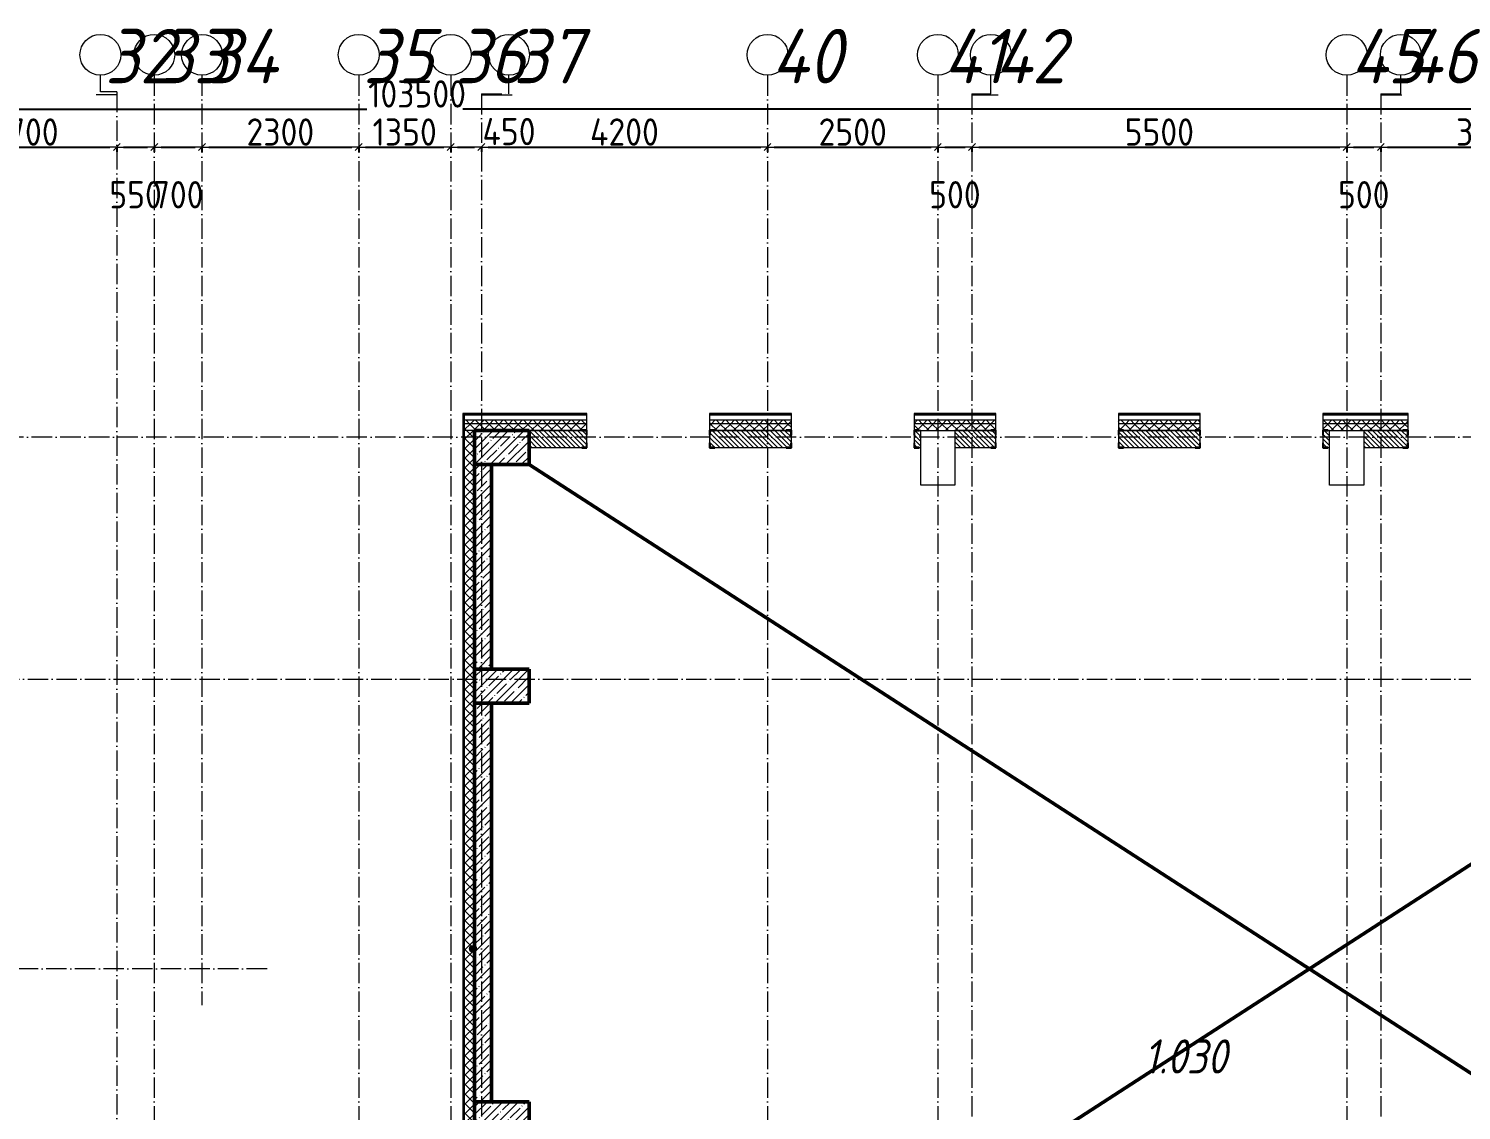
# Model space of a CAD drawing. Header units: millimetres. Extents: x -401725 to 250493, y 305116 to 802890.
# Drawn here: x 186085 to 207112, y 534722 to 550593 of the extents above; entities that cross this region are included whole.
import ezdxf

# ---------------------------------------------------------------- set-up
doc = ezdxf.new("R2010")
doc.units = ezdxf.units.MM
doc.linetypes.add('50_200_ШТРИХ_1Т_ш5_п1_п1_', pattern=[700, 500, -100, 0, -100])
for name, color, linetype, lineweight in [('A-____-____-DIMS', 7, 'Continuous', 9), ('A-DETL-____-OTLN-1', 7, 'Continuous', 50), ('A-GENM-____-MCUT', 7, 'Continuous', 25), ('A-GENM-____-OTLN-1', 7, 'Continuous', 25), ('A-WALL-____-MCUT', 7, 'Continuous', 13), ('A-WALL-____-MCUT-1', 7, 'Continuous', 9), ('A-WALL-____-MCUT-2', 7, 'Continuous', 50), ('A-WALL-____-PATT-1', 7, 'Continuous', 9), ('A-WALL-FNSH-MCUT-1', 7, 'Continuous', 9), ('G-____-____-TEXT', 7, 'Continuous', 9), ('S-COLS-____-MCUT', 7, 'Continuous', 50), ('S-COLS-____-OTLN', 7, 'Continuous', 9), ('S-GRID-____-IDEN', 7, 'Continuous', 9), ('S-GRID-____-OTLN', 7, 'Continuous', 9), ('S-GRID-____-OTLN-1', 7, '50_200_ШТРИХ_1Т_ш5_п1_п1_', 9), ('Марки помещений', 7, 'Continuous', 9)]:
    doc.layers.add(name, color=color, linetype=linetype, lineweight=lineweight)
doc.styles.add('ISOCPEUR_I_2', font='isocpeui.ttf', dxfattribs={"width": 0.85, "height": 2.3})
doc.styles.add('ISOCPEUR_I_9', font='isocpeui.ttf', dxfattribs={"width": 0.9, "height": 250})
doc.styles.add('СПДС', font='isocpeur.ttf', dxfattribs={"width": 0.9})
doc.dimstyles.new('Размера А3', dxfattribs={"dimtxt": 200, "dimasz": 100, "dimexe": 70, "dimexo": 100, "dimgap": 20, "dimtad": 1, "dimdec": 0, "dimrnd": 10, "dimzin": 0, "dimdsep": 46, "dimtxsty": 'СПДС', "dimblk": 'ARROWHEAD_6', "dimcen": 1, "dimclrd": 256, "dimclre": 256, "dimclrt": 256, "dimazin": 0, "dimtfac": 1, "dimtdec": 0, "dimtmove": 2, "dimatfit": 3, "dimfxl": 1, "dimtolj": 1, "dimtzin": 0, "dimarcsym": 0})
pattern_1 = [(135, (142429.057, 459015.94), (-35.35534, -35.35534), [])]
pattern_2 = [(45, (142429.06, 459015.94), (-70.71068, 70.71068), []), (135, (142429.06, 459015.94), (-70.71068, -70.71068), [])]
pattern_3 = [(45, (142429.06, 459015.94), (-114.04925, 114.04925), []), (45, (142543.1, 459015.94), (-114.04925, 114.04925), [201.612, -40.322, 3.353, -36.97])]
pattern_4 = [(45, (142429.06, 459015.94), (-85.53659, 85.53659), []), (45, (142486.08, 459015.94), (-85.53659, 85.53659), [])]

# ---------------------------------------------------------------- blocks, each defined once
blk = doc.blocks.new('BSC_Колонна _Прямоугольная - 500х800-V12-АР1_План отверстий 3 этажа в осях 1-64_Ю-ЯЯ')
at = {"layer": 'S-COLS-____-OTLN'}
h = blk.add_hatch(dxfattribs=at)
h.set_pattern_fill('FP_18', color=256, style=0, pattern_type=2)
h.set_pattern_definition([(315, (-85431.04, 50600), (114.04925, 114.04925), []), (315, (-85431.04, 50485.95), (114.04925, 114.04925), [201.613, -40.323, 3.353, -36.97])])
h.paths.add_polyline_path([(-250, 400), (-250, -400), (250, -400), (250, 400)], flags=0)
at = {"layer": 'S-COLS-____-MCUT'}
for p, q in [((250, 400), (-250, 400)), ((-250, 400), (-250, -400)), ((250, -400), (250, 400)), ((-250, -400), (250, -400))]:
    blk.add_line(p, q, dxfattribs=at)
blk = doc.blocks.new('BSC_Колонна _Прямоугольная - 500х800-V75-АР1_План отверстий 3 этажа в осях 1-64_Ю-ЯЯ')
at = {"layer": 'S-COLS-____-OTLN'}
h = blk.add_hatch(dxfattribs=at)
h.set_pattern_fill('FP_84', color=256, style=0, pattern_type=2)
h.set_pattern_definition([(315, (-81931.04, 50600), (114.04925, 114.04925), []), (315, (-81931.04, 50485.95), (114.04925, 114.04925), [201.613, -40.323, 3.353, -36.97])])
h.paths.add_polyline_path([(-250, -400), (250, -400), (250, 400), (-250, 400)], flags=0)
at = {"layer": 'S-COLS-____-MCUT'}
for p, q in [((250, 400), (-250, 400)), ((-250, 400), (-250, -400)), ((250, -400), (250, 400)), ((-250, -400), (250, -400))]:
    blk.add_line(p, q, dxfattribs=at)
blk = doc.blocks.new('BSC_Колонна _Прямоугольная - 500х800-V76-АР1_План отверстий 3 этажа в осях 1-64_Ю-ЯЯ')
at = {"layer": 'S-COLS-____-OTLN'}
h = blk.add_hatch(dxfattribs=at)
h.set_pattern_fill('FP_85', color=256, style=0, pattern_type=2)
h.set_pattern_definition([(315, (-75581.04, 50600), (114.04925, 114.04925), []), (315, (-75581.04, 50485.95), (114.04925, 114.04925), [201.613, -40.323, 3.353, -36.97])])
h.paths.add_polyline_path([(-250, -400), (250, -400), (250, 400), (-250, 400)], flags=0)
at = {"layer": 'S-COLS-____-MCUT'}
for p, q in [((250, 400), (-250, 400)), ((-250, 400), (-250, -400)), ((250, -400), (250, 400)), ((-250, -400), (250, -400))]:
    blk.add_line(p, q, dxfattribs=at)
blk = doc.blocks.new('BSC_Колонна _Прямоугольная - 500х800-25984400-АР1_План отверстий 3 этажа в осях 1-64_Ю-ЯЯ')
at = {"layer": 'S-COLS-____-OTLN'}
for p, q in [((-250, 400), (250, 400)), ((-250, -150), (-250, 400)), ((250, 400), (250, -150))]:
    blk.add_line(p, q, dxfattribs=at)
blk = doc.blocks.new('Фахверк_СКБ_Уголок - 250_2160-27509414-АР1_План отверстий 3 этажа в осях 1-64_Ю-ЯЯ')
at = {"layer": 'A-GENM-____-MCUT'}
for p, q in [((200, 181), (125, 181)), ((125, 181), (125, 106)), ((125, 106), (131, 106)), ((131, 106), (131, 175)), ((131, 175), (200, 175)), ((200, 175), (200, 181)), ((131, -6), (125, -6)), ((125, -6), (125, -81)), ((125, -81), (200, -81)), ((131, -75), (131, -6)), ((200, -75), (131, -75)), ((200, -81), (200, -75))]:
    blk.add_line(p, q, dxfattribs=at)
blk = doc.blocks.new('Фахверк_СКБ_Уголок - 250_2160_1-27509452-АР1_План отверстий 3 этажа в осях 1-64_Ю-ЯЯ')
at = {"layer": 'A-GENM-____-MCUT'}
for p, q in [((200, 181), (125, 181)), ((125, 181), (125, 106)), ((125, 106), (131, 106)), ((131, 106), (131, 175)), ((131, 175), (200, 175)), ((200, 175), (200, 181)), ((131, -6), (125, -6)), ((125, -6), (125, -81)), ((125, -81), (200, -81)), ((131, -75), (131, -6)), ((200, -75), (131, -75)), ((200, -81), (200, -75))]:
    blk.add_line(p, q, dxfattribs=at)
blk = doc.blocks.new('Ось сетки - Круг_Ø6_00__ISO-2_5_0_9K_-25732049-АР1_План отверстий 3 этажа в осях 1-64_Ю-ЯЯ')
at = {"layer": 'S-GRID-____-IDEN'}
blk.add_circle((0, 0), 3, dxfattribs=at)
blk = doc.blocks.new('ARROWHEAD_6')
at = {"color": 0, "linetype": 'Continuous'}
for p, q in [((0, 0), (-1, 0)), ((-0.5, -0.5), (0.5, 0.5))]:
    blk.add_line(p, q, dxfattribs=at)
blk = doc.blocks.new('*D2627')
at = {"layer": 'A-____-____-DIMS', "lineweight": -2, "transparency": 16777216}
for p, q in [((184679, 548862), (184679, 548786)), ((184779, 548856), (187279, 548856)), ((187379, 548862), (187379, 548786))]:
    blk.add_line(p, q, dxfattribs=at)
at = {"layer": 'Defpoints', "color": 0, "transparency": 16777216}
for p in [(184679, 548962), (187379, 548962), (187379, 548856)]:
    blk.add_point(p, dxfattribs=at)
at = {"layer": 'A-____-____-DIMS', "lineweight": -2, "transparency": 16777216, "xscale": 100, "yscale": 100, "zscale": 100, "rotation": 180}
blk.add_blockref('ARROWHEAD_6', (184679, 548856), dxfattribs=at)
at = {"layer": 'A-____-____-DIMS', "lineweight": -2, "transparency": 16777216, "xscale": 100, "yscale": 100, "zscale": 100}
blk.add_blockref('ARROWHEAD_6', (187379, 548856), dxfattribs=at)
at = {"layer": 'A-____-____-DIMS', "transparency": 16777216, "insert": (186029, 549076), "char_height": 400, "attachment_point": 5, "style": 'СПДС'}
blk.add_mtext('\\A1;2700', dxfattribs=at)
blk = doc.blocks.new('*D2628')
at = {"layer": 'A-____-____-DIMS', "lineweight": -2, "transparency": 16777216}
for p, q in [((187379, 548862), (187379, 548786)), ((187479, 548856), (187829, 548856)), ((187929, 548862), (187929, 548786))]:
    blk.add_line(p, q, dxfattribs=at)
at = {"layer": 'Defpoints', "color": 0, "transparency": 16777216}
for p in [(187379, 548962), (187929, 548962), (187929, 548856)]:
    blk.add_point(p, dxfattribs=at)
at = {"layer": 'A-____-____-DIMS', "lineweight": -2, "transparency": 16777216, "xscale": 100, "yscale": 100, "zscale": 100, "rotation": 180}
blk.add_blockref('ARROWHEAD_6', (187379, 548856), dxfattribs=at)
at = {"layer": 'A-____-____-DIMS', "lineweight": -2, "transparency": 16777216, "xscale": 100, "yscale": 100, "zscale": 100}
blk.add_blockref('ARROWHEAD_6', (187929, 548856), dxfattribs=at)
at = {"layer": 'A-____-____-DIMS', "transparency": 16777216, "insert": (187654, 548156), "char_height": 400, "attachment_point": 5, "style": 'СПДС'}
blk.add_mtext('\\A1;550', dxfattribs=at)
blk = doc.blocks.new('*D2629')
at = {"layer": 'A-____-____-DIMS', "lineweight": -2, "transparency": 16777216}
for p, q in [((187929, 548862), (187929, 548786)), ((188029, 548856), (188529, 548856)), ((188629, 548862), (188629, 548786))]:
    blk.add_line(p, q, dxfattribs=at)
at = {"layer": 'Defpoints', "color": 0, "transparency": 16777216}
for p in [(187929, 548962), (188629, 548962), (188629, 548856)]:
    blk.add_point(p, dxfattribs=at)
at = {"layer": 'A-____-____-DIMS', "lineweight": -2, "transparency": 16777216, "xscale": 100, "yscale": 100, "zscale": 100, "rotation": 180}
blk.add_blockref('ARROWHEAD_6', (187929, 548856), dxfattribs=at)
at = {"layer": 'A-____-____-DIMS', "lineweight": -2, "transparency": 16777216, "xscale": 100, "yscale": 100, "zscale": 100}
blk.add_blockref('ARROWHEAD_6', (188629, 548856), dxfattribs=at)
at = {"layer": 'A-____-____-DIMS', "transparency": 16777216, "insert": (188279, 548156), "char_height": 400, "attachment_point": 5, "style": 'СПДС'}
blk.add_mtext('\\A1;700', dxfattribs=at)
blk = doc.blocks.new('*D2630')
at = {"layer": 'A-____-____-DIMS', "lineweight": -2, "transparency": 16777216}
for p, q in [((188629, 548862), (188629, 548786)), ((188729, 548856), (190829, 548856)), ((190929, 548862), (190929, 548786))]:
    blk.add_line(p, q, dxfattribs=at)
at = {"layer": 'Defpoints', "color": 0, "transparency": 16777216}
for p in [(188629, 548962), (190929, 548962), (190929, 548856)]:
    blk.add_point(p, dxfattribs=at)
at = {"layer": 'A-____-____-DIMS', "lineweight": -2, "transparency": 16777216, "xscale": 100, "yscale": 100, "zscale": 100, "rotation": 180}
blk.add_blockref('ARROWHEAD_6', (188629, 548856), dxfattribs=at)
at = {"layer": 'A-____-____-DIMS', "lineweight": -2, "transparency": 16777216, "xscale": 100, "yscale": 100, "zscale": 100}
blk.add_blockref('ARROWHEAD_6', (190929, 548856), dxfattribs=at)
at = {"layer": 'A-____-____-DIMS', "transparency": 16777216, "insert": (189779, 549076), "char_height": 400, "attachment_point": 5, "style": 'СПДС'}
blk.add_mtext('\\A1;2300', dxfattribs=at)
blk = doc.blocks.new('*D2631')
at = {"layer": 'A-____-____-DIMS', "lineweight": -2, "transparency": 16777216}
for p, q in [((190929, 548862), (190929, 548786)), ((191029, 548856), (192179, 548856)), ((192279, 548862), (192279, 548786))]:
    blk.add_line(p, q, dxfattribs=at)
at = {"layer": 'Defpoints', "color": 0, "transparency": 16777216}
for p in [(190929, 548962), (192279, 548962), (192279, 548856)]:
    blk.add_point(p, dxfattribs=at)
at = {"layer": 'A-____-____-DIMS', "lineweight": -2, "transparency": 16777216, "xscale": 100, "yscale": 100, "zscale": 100, "rotation": 180}
blk.add_blockref('ARROWHEAD_6', (190929, 548856), dxfattribs=at)
at = {"layer": 'A-____-____-DIMS', "lineweight": -2, "transparency": 16777216, "xscale": 100, "yscale": 100, "zscale": 100}
blk.add_blockref('ARROWHEAD_6', (192279, 548856), dxfattribs=at)
at = {"layer": 'A-____-____-DIMS', "transparency": 16777216, "insert": (191604, 549076), "char_height": 400, "attachment_point": 5, "style": 'СПДС'}
blk.add_mtext('\\A1;1350', dxfattribs=at)
blk = doc.blocks.new('*D2632')
at = {"layer": 'A-____-____-DIMS', "lineweight": -2, "transparency": 16777216}
for p, q in [((192279, 548862), (192279, 548786)), ((192379, 548856), (192629, 548856)), ((192729, 548862), (192729, 548786))]:
    blk.add_line(p, q, dxfattribs=at)
at = {"layer": 'Defpoints', "color": 0, "transparency": 16777216}
for p in [(192279, 548962), (192729, 548962), (192729, 548856)]:
    blk.add_point(p, dxfattribs=at)
at = {"layer": 'A-____-____-DIMS', "lineweight": -2, "transparency": 16777216, "xscale": 100, "yscale": 100, "zscale": 100, "rotation": 180}
blk.add_blockref('ARROWHEAD_6', (192279, 548856), dxfattribs=at)
at = {"layer": 'A-____-____-DIMS', "lineweight": -2, "transparency": 16777216, "xscale": 100, "yscale": 100, "zscale": 100}
blk.add_blockref('ARROWHEAD_6', (192729, 548856), dxfattribs=at)
at = {"layer": 'A-____-____-DIMS', "transparency": 16777216, "insert": (192745, 549283), "char_height": 400, "attachment_point": 1, "line_spacing_factor": 1.149209, "style": 'СПДС'}
blk.add_mtext('\\A1;450', dxfattribs=at)
blk = doc.blocks.new('*D2633')
at = {"layer": 'A-____-____-DIMS', "lineweight": -2, "transparency": 16777216}
for p, q in [((192729, 548862), (192729, 548786)), ((192829, 548856), (196829, 548856)), ((196929, 548862), (196929, 548786))]:
    blk.add_line(p, q, dxfattribs=at)
at = {"layer": 'Defpoints', "color": 0, "transparency": 16777216}
for p in [(192729, 548962), (196929, 548962), (196929, 548856)]:
    blk.add_point(p, dxfattribs=at)
at = {"layer": 'A-____-____-DIMS', "lineweight": -2, "transparency": 16777216, "xscale": 100, "yscale": 100, "zscale": 100, "rotation": 180}
blk.add_blockref('ARROWHEAD_6', (192729, 548856), dxfattribs=at)
at = {"layer": 'A-____-____-DIMS', "lineweight": -2, "transparency": 16777216, "xscale": 100, "yscale": 100, "zscale": 100}
blk.add_blockref('ARROWHEAD_6', (196929, 548856), dxfattribs=at)
at = {"layer": 'A-____-____-DIMS', "transparency": 16777216, "insert": (194829, 549076), "char_height": 400, "attachment_point": 5, "style": 'СПДС'}
blk.add_mtext('\\A1;4200', dxfattribs=at)
blk = doc.blocks.new('*D2634')
at = {"layer": 'A-____-____-DIMS', "lineweight": -2, "transparency": 16777216}
for p, q in [((196929, 548862), (196929, 548786)), ((197029, 548856), (199329, 548856)), ((199429, 548862), (199429, 548786))]:
    blk.add_line(p, q, dxfattribs=at)
at = {"layer": 'Defpoints', "color": 0, "transparency": 16777216}
for p in [(196929, 548962), (199429, 548962), (199429, 548856)]:
    blk.add_point(p, dxfattribs=at)
at = {"layer": 'A-____-____-DIMS', "lineweight": -2, "transparency": 16777216, "xscale": 100, "yscale": 100, "zscale": 100, "rotation": 180}
blk.add_blockref('ARROWHEAD_6', (196929, 548856), dxfattribs=at)
at = {"layer": 'A-____-____-DIMS', "lineweight": -2, "transparency": 16777216, "xscale": 100, "yscale": 100, "zscale": 100}
blk.add_blockref('ARROWHEAD_6', (199429, 548856), dxfattribs=at)
at = {"layer": 'A-____-____-DIMS', "transparency": 16777216, "insert": (198179, 549076), "char_height": 400, "attachment_point": 5, "style": 'СПДС'}
blk.add_mtext('\\A1;2500', dxfattribs=at)
blk = doc.blocks.new('*D2635')
at = {"layer": 'A-____-____-DIMS', "lineweight": -2, "transparency": 16777216}
for p, q in [((199429, 548862), (199429, 548786)), ((199529, 548856), (199829, 548856)), ((199929, 548862), (199929, 548786))]:
    blk.add_line(p, q, dxfattribs=at)
at = {"layer": 'Defpoints', "color": 0, "transparency": 16777216}
for p in [(199429, 548962), (199929, 548962), (199929, 548856)]:
    blk.add_point(p, dxfattribs=at)
at = {"layer": 'A-____-____-DIMS', "lineweight": -2, "transparency": 16777216, "xscale": 100, "yscale": 100, "zscale": 100, "rotation": 180}
blk.add_blockref('ARROWHEAD_6', (199429, 548856), dxfattribs=at)
at = {"layer": 'A-____-____-DIMS', "lineweight": -2, "transparency": 16777216, "xscale": 100, "yscale": 100, "zscale": 100}
blk.add_blockref('ARROWHEAD_6', (199929, 548856), dxfattribs=at)
at = {"layer": 'A-____-____-DIMS', "transparency": 16777216, "insert": (199679, 548156), "char_height": 400, "attachment_point": 5, "style": 'СПДС'}
blk.add_mtext('\\A1;500', dxfattribs=at)
blk = doc.blocks.new('*D2636')
at = {"layer": 'A-____-____-DIMS', "lineweight": -2, "transparency": 16777216}
for p, q in [((199929, 548862), (199929, 548786)), ((200029, 548856), (205329, 548856)), ((205429, 548862), (205429, 548786))]:
    blk.add_line(p, q, dxfattribs=at)
at = {"layer": 'Defpoints', "color": 0, "transparency": 16777216}
for p in [(199929, 548962), (205429, 548962), (205429, 548856)]:
    blk.add_point(p, dxfattribs=at)
at = {"layer": 'A-____-____-DIMS', "lineweight": -2, "transparency": 16777216, "xscale": 100, "yscale": 100, "zscale": 100, "rotation": 180}
blk.add_blockref('ARROWHEAD_6', (199929, 548856), dxfattribs=at)
at = {"layer": 'A-____-____-DIMS', "lineweight": -2, "transparency": 16777216, "xscale": 100, "yscale": 100, "zscale": 100}
blk.add_blockref('ARROWHEAD_6', (205429, 548856), dxfattribs=at)
at = {"layer": 'A-____-____-DIMS', "transparency": 16777216, "insert": (202679, 549076), "char_height": 400, "attachment_point": 5, "style": 'СПДС'}
blk.add_mtext('\\A1;5500', dxfattribs=at)
blk = doc.blocks.new('*D2637')
at = {"layer": 'A-____-____-DIMS', "lineweight": -2, "transparency": 16777216}
for p, q in [((205429, 548862), (205429, 548786)), ((205529, 548856), (205829, 548856)), ((205929, 548862), (205929, 548786))]:
    blk.add_line(p, q, dxfattribs=at)
at = {"layer": 'Defpoints', "color": 0, "transparency": 16777216}
for p in [(205429, 548962), (205929, 548962), (205929, 548856)]:
    blk.add_point(p, dxfattribs=at)
at = {"layer": 'A-____-____-DIMS', "lineweight": -2, "transparency": 16777216, "xscale": 100, "yscale": 100, "zscale": 100, "rotation": 180}
blk.add_blockref('ARROWHEAD_6', (205429, 548856), dxfattribs=at)
at = {"layer": 'A-____-____-DIMS', "lineweight": -2, "transparency": 16777216, "xscale": 100, "yscale": 100, "zscale": 100}
blk.add_blockref('ARROWHEAD_6', (205929, 548856), dxfattribs=at)
at = {"layer": 'A-____-____-DIMS', "transparency": 16777216, "insert": (205679, 548156), "char_height": 400, "attachment_point": 5, "style": 'СПДС'}
blk.add_mtext('\\A1;500', dxfattribs=at)
blk = doc.blocks.new('*D2638')
at = {"layer": 'A-____-____-DIMS', "lineweight": -2, "transparency": 16777216}
for p, q in [((205929, 548862), (205929, 548786)), ((206029, 548856), (209029, 548856)), ((209129, 548862), (209129, 548786))]:
    blk.add_line(p, q, dxfattribs=at)
at = {"layer": 'Defpoints', "color": 0, "transparency": 16777216}
for p in [(205929, 548962), (209129, 548962), (209129, 548856)]:
    blk.add_point(p, dxfattribs=at)
at = {"layer": 'A-____-____-DIMS', "lineweight": -2, "transparency": 16777216, "xscale": 100, "yscale": 100, "zscale": 100, "rotation": 180}
blk.add_blockref('ARROWHEAD_6', (205929, 548856), dxfattribs=at)
at = {"layer": 'A-____-____-DIMS', "lineweight": -2, "transparency": 16777216, "xscale": 100, "yscale": 100, "zscale": 100}
blk.add_blockref('ARROWHEAD_6', (209129, 548856), dxfattribs=at)
at = {"layer": 'A-____-____-DIMS', "transparency": 16777216, "insert": (207529, 549076), "char_height": 400, "attachment_point": 5, "style": 'СПДС'}
blk.add_mtext('\\A1;3200', dxfattribs=at)
blk = doc.blocks.new('*D2649')
at = {"layer": 'A-____-____-DIMS', "lineweight": -2, "transparency": 16777216}
for p, q in [((140079, 549415), (140079, 549339)), ((140179, 549409), (191048, 549409)), ((243479, 549409), (192456, 549409)), ((243579, 549415), (243579, 549339))]:
    blk.add_line(p, q, dxfattribs=at)
at = {"layer": 'Defpoints', "color": 0, "transparency": 16777216}
for p in [(140079, 549515), (243579, 549515), (243579, 549409)]:
    blk.add_point(p, dxfattribs=at)
at = {"layer": 'A-____-____-DIMS', "lineweight": -2, "transparency": 16777216, "xscale": 100, "yscale": 100, "zscale": 100, "rotation": 180}
blk.add_blockref('ARROWHEAD_6', (140079, 549409), dxfattribs=at)
at = {"layer": 'A-____-____-DIMS', "lineweight": -2, "transparency": 16777216, "xscale": 100, "yscale": 100, "zscale": 100}
blk.add_blockref('ARROWHEAD_6', (243579, 549409), dxfattribs=at)
at = {"layer": 'A-____-____-DIMS', "transparency": 16777216, "insert": (191068, 549835), "char_height": 400, "attachment_point": 1, "line_spacing_factor": 1.149209, "style": 'СПДС'}
blk.add_mtext('\\A1;103500', dxfattribs=at)

msp = doc.modelspace()

# ---------------------------------------------------------------- hatches: boundary and pattern name
at = {"layer": 'A-WALL-____-PATT-1'}
h = msp.add_hatch(dxfattribs=at)
h.set_pattern_fill('FP_6', color=256, style=0, pattern_type=2)
h.set_pattern_definition(pattern_4)
h.paths.add_polyline_path([(192594.0567, 544926.983), (192594.0567, 544946.983), (192460.0567, 544946.983), (192460.0567, 544926.983)], flags=0)
h = msp.add_hatch(dxfattribs=at)
h.set_pattern_fill('FP_4', color=256, style=0, pattern_type=2)
h.set_pattern_definition(pattern_2)
h.paths.add_polyline_path([(243909.0567, 544796.983), (243909.0567, 544846.983), (236929.0567, 544846.983), (236929.0567, 544796.983), (241393.0309, 544796.983)], flags=0)
h.paths.add_polyline_path([(235929.0567, 544796.983), (235929.0567, 544846.983), (234179.0567, 544846.983), (234179.0567, 544796.983), (234323.1737, 544796.983)], flags=0)
h.paths.add_polyline_path([(228254.0567, 544796.983), (229379.0567, 544796.983), (229379.0567, 544846.983), (228254.0567, 544846.983)], flags=0)
h.paths.add_polyline_path([(226454.0567, 544796.983), (226454.0567, 544846.983), (225329.0567, 544846.983), (225329.0567, 544796.983), (226369.5844, 544796.983)], flags=0)
h.paths.add_polyline_path([(222834.6559, 544796.983), (223529.0567, 544796.983), (223529.0567, 544846.983), (222479.0567, 544846.983), (222479.0567, 544796.983)], flags=0)
h.paths.add_polyline_path([(219479.0567, 544796.983), (220679.0567, 544796.983), (220679.0567, 544846.983), (219479.0567, 544846.983)], flags=0)
h.paths.add_polyline_path([(217679.0567, 544796.983), (217679.0567, 544846.983), (214129.0567, 544846.983), (214129.0567, 544796.983), (216648.5309, 544796.983)], flags=0)
h.paths.add_polyline_path([(212329.0567, 544796.983), (212329.0567, 544846.983), (211129.0567, 544846.983), (211129.0567, 544796.983)], flags=0)
h.paths.add_polyline_path([(206329.0567, 544796.983), (206329.0567, 544846.983), (205079.0567, 544846.983), (205079.0567, 544796.983), (206043.7451, 544796.983)], flags=0)
h.paths.add_polyline_path([(208129.0567, 544796.983), (209329.0567, 544796.983), (209329.0567, 544846.983), (208129.0567, 544846.983)], flags=0)
h.paths.add_polyline_path([(200279.0567, 544796.983), (200279.0567, 544846.983), (199079.0567, 544846.983), (199079.0567, 544796.983)], flags=0)
h.paths.add_polyline_path([(203279.0567, 544796.983), (203279.0567, 544846.983), (202079.0567, 544846.983), (202079.0567, 544796.983), (202508.8166, 544796.983)], flags=0)
h.paths.add_polyline_path([(197279.0567, 544796.983), (197279.0567, 544846.983), (196079.0567, 544846.983), (196079.0567, 544796.983)], flags=0)
h.paths.add_polyline_path([(194279.0567, 544796.983), (194279.0567, 544846.983), (192479.0567, 544846.983), (192479.0567, 544796.983)], flags=0)
h = msp.add_hatch(dxfattribs=at)
h.set_pattern_fill('FP_4', color=256, style=0, pattern_type=2)
h.set_pattern_definition(pattern_2)
h.paths.add_polyline_path([(243829.0567, 544696.983), (243909.0567, 544696.983), (243909.0567, 544796.983), (236929.0567, 544796.983), (236929.0567, 544696.983), (243779.0567, 544696.983)], flags=0)
h.paths.add_polyline_path([(235929.0567, 544696.983), (235929.0567, 544796.983), (234179.0567, 544796.983), (234179.0567, 544702.983), (234254.0567, 544702.983), (234254.0567, 544696.983), (235429.0567, 544696.983)], flags=0)
h.paths.add_polyline_path([(226379.0567, 544696.983), (226379.0567, 544702.983), (226454.0567, 544702.983), (226454.0567, 544796.983), (225329.0567, 544796.983), (225329.0567, 544696.983), (226369.5844, 544696.983)], flags=0)
h.paths.add_polyline_path([(229020.7809, 544696.983), (229304.0567, 544696.983), (229304.0567, 544702.983), (229379.0567, 544702.983), (229379.0567, 544796.983), (228254.0567, 544796.983), (228254.0567, 544702.983), (228329.0567, 544702.983), (228329.0567, 544696.983)], flags=0)
h.paths.add_polyline_path([(223454.0567, 544696.983), (223454.0567, 544702.983), (223529.0567, 544702.983), (223529.0567, 544796.983), (222479.0567, 544796.983), (222479.0567, 544702.983), (222554.0567, 544702.983), (222554.0567, 544696.983), (222834.6559, 544696.983)], flags=0)
h.paths.add_polyline_path([(220604.0567, 544696.983), (220604.0567, 544702.983), (220679.0567, 544702.983), (220679.0567, 544796.983), (219479.0567, 544796.983), (219479.0567, 544702.983), (219554.0567, 544702.983), (219554.0567, 544696.983), (220429.0567, 544696.983)], flags=0)
h.paths.add_polyline_path([(217679.0567, 544696.983), (217679.0567, 544796.983), (214129.0567, 544796.983), (214129.0567, 544702.983), (214204.0567, 544702.983), (214204.0567, 544696.983), (217179.0567, 544696.983)], flags=0)
h.paths.add_polyline_path([(211629.0567, 544696.983), (212254.0567, 544696.983), (212254.0567, 544702.983), (212329.0567, 544702.983), (212329.0567, 544796.983), (211129.0567, 544796.983), (211129.0567, 544696.983)], flags=0)
h.paths.add_polyline_path([(205679.0567, 544696.983), (206254.0567, 544696.983), (206254.0567, 544702.983), (206329.0567, 544702.983), (206329.0567, 544796.983), (205079.0567, 544796.983), (205079.0567, 544702.983), (205154.0567, 544702.983), (205154.0567, 544696.983), (205179.0567, 544696.983)], flags=0)
h.paths.add_polyline_path([(208204.0567, 544696.983), (209254.0567, 544696.983), (209254.0567, 544702.983), (209329.0567, 544702.983), (209329.0567, 544796.983), (208129.0567, 544796.983), (208129.0567, 544702.983), (208204.0567, 544702.983)], flags=0)
h.paths.add_polyline_path([(202508.8166, 544696.983), (203204.0567, 544696.983), (203204.0567, 544702.983), (203279.0567, 544702.983), (203279.0567, 544796.983), (202079.0567, 544796.983), (202079.0567, 544702.983), (202154.0567, 544702.983), (202154.0567, 544696.983)], flags=0)
h.paths.add_polyline_path([(200204.0567, 544696.983), (200204.0567, 544702.983), (200279.0567, 544702.983), (200279.0567, 544796.983), (199079.0567, 544796.983), (199079.0567, 544702.983), (199154.0567, 544702.983), (199154.0567, 544696.983), (199679.0567, 544696.983)], flags=0)
h.paths.add_polyline_path([(196154.0567, 544696.983), (197204.0567, 544696.983), (197204.0567, 544702.983), (197279.0567, 544702.983), (197279.0567, 544796.983), (196079.0567, 544796.983), (196079.0567, 544702.983), (196154.0567, 544702.983)], flags=0)
h.paths.add_polyline_path([(194204.0567, 544696.983), (194204.0567, 544702.983), (194279.0567, 544702.983), (194279.0567, 544796.983), (192479.0567, 544796.983), (192479.0567, 544696.983), (193429.0567, 544696.983)], flags=0)
h = msp.add_hatch(dxfattribs=at)
h.set_pattern_fill('FP_6', color=256, style=0, pattern_type=2)
h.set_pattern_definition(pattern_4)
h.paths.add_polyline_path([(217144.0567, 544926.983), (217144.0567, 544946.983), (214129.0567, 544946.983), (214129.0567, 544926.983), (216648.5309, 544926.983)], flags=0)
h.paths.add_polyline_path([(211129.0567, 544926.983), (212329.0567, 544926.983), (212329.0567, 544946.983), (211129.0567, 544946.983)], flags=0)
h.paths.add_polyline_path([(206329.0567, 544926.983), (206329.0567, 544946.983), (205079.0567, 544946.983), (205079.0567, 544926.983), (206043.7451, 544926.983)], flags=0)
h.paths.add_polyline_path([(208129.0567, 544926.983), (209329.0567, 544926.983), (209329.0567, 544946.983), (208129.0567, 544946.983)], flags=0)
h.paths.add_polyline_path([(203279.0567, 544926.983), (203279.0567, 544946.983), (202079.0567, 544946.983), (202079.0567, 544926.983), (202508.8166, 544926.983)], flags=0)
h.paths.add_polyline_path([(199079.0567, 544926.983), (200279.0567, 544926.983), (200279.0567, 544946.983), (199079.0567, 544946.983)], flags=0)
h.paths.add_polyline_path([(197279.0567, 544926.983), (197279.0567, 544946.983), (196079.0567, 544946.983), (196079.0567, 544926.983)], flags=0)
h.paths.add_polyline_path([(194279.0567, 544926.983), (194279.0567, 544946.983), (192594.0567, 544946.983), (192594.0567, 544926.983)], flags=0)
h = msp.add_hatch(dxfattribs=at)
h.set_pattern_fill('FP_4', color=256, style=0, pattern_type=2)
h.set_pattern_definition(pattern_2)
h.paths.add_polyline_path([(192629.0567, 526796.983), (192629.0567, 544696.983), (192479.0567, 544696.983), (192479.0567, 526796.983)], flags=0)
h = msp.add_hatch(dxfattribs=at)
h.set_pattern_fill('FP_9', color=256, style=0, pattern_type=2)
h.set_pattern_definition(pattern_1)
h.paths.add_polyline_path([(199154.0567, 544446.983), (199179.0567, 544446.983), (199179.0567, 544696.983), (199085.0567, 544696.983), (199085.0567, 544627.983), (199079.0567, 544627.983), (199079.0567, 544515.983), (199085.0567, 544515.983), (199085.0567, 544446.983)], flags=0)
h.paths.add_polyline_path([(197273.0567, 544446.983), (197273.0567, 544515.983), (197279.0567, 544515.983), (197279.0567, 544627.983), (197273.0567, 544627.983), (197273.0567, 544696.983), (196085.0567, 544696.983), (196085.0567, 544627.983), (196079.0567, 544627.983), (196079.0567, 544515.983), (196085.0567, 544515.983), (196085.0567, 544446.983), (197204.0567, 544446.983)], flags=0)
h.paths.add_polyline_path([(194273.0567, 544446.983), (194273.0567, 544515.983), (194279.0567, 544515.983), (194279.0567, 544627.983), (194273.0567, 544627.983), (194273.0567, 544696.983), (193429.0567, 544696.983), (193429.0567, 544446.983), (194204.0567, 544446.983)], flags=0)
h = msp.add_hatch(dxfattribs=at)
h.set_pattern_fill('FP_9', color=256, style=0, pattern_type=2)
h.set_pattern_definition(pattern_1)
h.paths.add_polyline_path([(200273.0567, 544446.983), (200273.0567, 544515.983), (200279.0567, 544515.983), (200279.0567, 544627.983), (200273.0567, 544627.983), (200273.0567, 544696.983), (199679.0567, 544696.983), (199679.0567, 544446.983), (200204.0567, 544446.983)], flags=0)
h.paths.add_polyline_path([(203204.0567, 544446.983), (203273.0567, 544446.983), (203273.0567, 544515.983), (203279.0567, 544515.983), (203279.0567, 544627.983), (203273.0567, 544627.983), (203273.0567, 544696.983), (202085.0567, 544696.983), (202085.0567, 544627.983), (202079.0567, 544627.983), (202079.0567, 544515.983), (202085.0567, 544515.983), (202085.0567, 544446.983), (202508.8166, 544446.983)], flags=0)
h.paths.add_polyline_path([(205154.0567, 544446.983), (205179.0567, 544446.983), (205179.0567, 544696.983), (205085.0567, 544696.983), (205085.0567, 544627.983), (205079.0567, 544627.983), (205079.0567, 544515.983), (205085.0567, 544515.983), (205085.0567, 544446.983)], flags=0)
h = msp.add_hatch(dxfattribs=at)
h.set_pattern_fill('FP_9', color=256, style=0, pattern_type=2)
h.set_pattern_definition(pattern_1)
h.paths.add_polyline_path([(209323.0567, 544446.983), (209323.0567, 544515.983), (209329.0567, 544515.983), (209329.0567, 544627.983), (209323.0567, 544627.983), (209323.0567, 544696.983), (208135.0567, 544696.983), (208135.0567, 544627.983), (208129.0567, 544627.983), (208129.0567, 544515.983), (208135.0567, 544515.983), (208135.0567, 544446.983), (209254.0567, 544446.983)], flags=0)
h.paths.add_polyline_path([(206043.7451, 544446.983), (206323.0567, 544446.983), (206323.0567, 544515.983), (206329.0567, 544515.983), (206329.0567, 544627.983), (206323.0567, 544627.983), (206323.0567, 544696.983), (205679.0567, 544696.983), (205679.0567, 544446.983)], flags=0)
h = msp.add_hatch(dxfattribs=at)
h.set_pattern_fill('FP_12', color=256, style=0, pattern_type=2)
h.set_pattern_definition(pattern_3)
h.paths.add_polyline_path([(192879.0567, 541196.983), (192879.0567, 544196.983), (192629.0567, 544196.983), (192629.0567, 541196.983)], flags=0)
h = msp.add_hatch(dxfattribs=at)
h.set_pattern_fill('FP_12', color=256, style=0, pattern_type=2)
h.set_pattern_definition(pattern_3)
h.paths.add_polyline_path([(192879.0567, 534846.983), (192879.0567, 540696.983), (192629.0567, 540696.983), (192629.0567, 534846.983)], flags=0)
at = {"layer": 'G-____-____-TEXT'}
h = msp.add_hatch(color=256, dxfattribs=at)
edge = h.paths.add_edge_path(flags=0)
edge.add_arc((192605.9834, 537090.2057), 50, 0, 360)

# ---------------------------------------------------------------- linework, layer by layer
at = {"layer": 'A-DETL-____-OTLN-1'}
for p, q in [((193429.0567, 544196.983), (216329.0567, 529396.983)), ((216329.0567, 544196.983), (193429.0567, 529396.983))]:
    msp.add_line(p, q, dxfattribs=at)
at = {"layer": 'A-WALL-____-MCUT'}
for p, q in [((194279.0567, 544926.983), (192479.0567, 544926.983)), ((192479.0567, 544926.983), (192479.0567, 544696.983)), ((194279.0567, 544702.983), (194279.0567, 544926.983)), ((197279.0567, 544926.983), (196079.0567, 544926.983)), ((196079.0567, 544926.983), (196079.0567, 544702.983)), ((197279.0567, 544702.983), (197279.0567, 544926.983)), ((200279.0567, 544926.983), (199079.0567, 544926.983)), ((199079.0567, 544926.983), (199079.0567, 544702.983)), ((200279.0567, 544702.983), (200279.0567, 544926.983)), ((203279.0567, 544926.983), (202079.0567, 544926.983)), ((202079.0567, 544926.983), (202079.0567, 544702.983)), ((203279.0567, 544702.983), (203279.0567, 544926.983)), ((206329.0567, 544926.983), (205079.0567, 544926.983)), ((205079.0567, 544926.983), (205079.0567, 544702.983)), ((206329.0567, 544702.983), (206329.0567, 544926.983)), ((192629.0567, 544696.983), (192479.0567, 544696.983)), ((194279.0567, 544515.983), (194279.0567, 544627.983)), ((196079.0567, 544627.983), (196079.0567, 544515.983)), ((197279.0567, 544515.983), (197279.0567, 544627.983)), ((199079.0567, 544627.983), (199079.0567, 544515.983)), ((199179.0567, 544446.983), (199179.0567, 544696.983)), ((199179.0567, 544696.983), (199679.0567, 544696.983)), ((199679.0567, 544696.983), (199679.0567, 544446.983)), ((200279.0567, 544515.983), (200279.0567, 544627.983)), ((202079.0567, 544627.983), (202079.0567, 544515.983)), ((203279.0567, 544515.983), (203279.0567, 544627.983)), ((205079.0567, 544627.983), (205079.0567, 544515.983)), ((205179.0567, 544696.983), (205679.0567, 544696.983)), ((205179.0567, 544446.983), (205179.0567, 544696.983)), ((205679.0567, 544696.983), (205679.0567, 544446.983)), ((206329.0567, 544515.983), (206329.0567, 544627.983)), ((193429.0567, 544446.983), (194204.0567, 544446.983)), ((196154.0567, 544446.983), (197204.0567, 544446.983)), ((199154.0567, 544446.983), (199179.0567, 544446.983)), ((199679.0567, 544446.983), (200204.0567, 544446.983)), ((202154.0567, 544446.983), (203204.0567, 544446.983)), ((205154.0567, 544446.983), (205179.0567, 544446.983)), ((205679.0567, 544446.983), (206254.0567, 544446.983))]:
    msp.add_line(p, q, dxfattribs=at)
at = {"layer": 'A-WALL-____-MCUT-1'}
for p, q in [((192467.0567, 544946.983), (192467.0567, 526958.983)), ((192473.0567, 544946.983), (192473.0567, 526952.983)), ((194279.0567, 544846.983), (192479.0567, 544846.983)), ((194279.0567, 544796.983), (192479.0567, 544796.983)), ((197279.0567, 544846.983), (196079.0567, 544846.983)), ((197279.0567, 544796.983), (196079.0567, 544796.983)), ((200279.0567, 544846.983), (199079.0567, 544846.983)), ((200279.0567, 544796.983), (199079.0567, 544796.983)), ((203279.0567, 544846.983), (202079.0567, 544846.983)), ((203279.0567, 544796.983), (202079.0567, 544796.983)), ((206329.0567, 544846.983), (205079.0567, 544846.983)), ((206329.0567, 544796.983), (205079.0567, 544796.983)), ((192479.0567, 544696.983), (192479.0567, 526946.983)), ((194204.0567, 544696.983), (193429.0567, 544696.983)), ((193429.0567, 544696.983), (194204.0567, 544696.983)), ((197204.0567, 544696.983), (196154.0567, 544696.983)), ((196154.0567, 544696.983), (197204.0567, 544696.983)), ((199179.0567, 544696.983), (199154.0567, 544696.983)), ((199154.0567, 544696.983), (199179.0567, 544696.983)), ((199679.0567, 544696.983), (200204.0567, 544696.983)), ((200204.0567, 544696.983), (199679.0567, 544696.983)), ((202154.0567, 544696.983), (203204.0567, 544696.983)), ((203204.0567, 544696.983), (202154.0567, 544696.983)), ((205154.0567, 544696.983), (205179.0567, 544696.983)), ((205179.0567, 544696.983), (205154.0567, 544696.983)), ((205679.0567, 544696.983), (206254.0567, 544696.983)), ((206254.0567, 544696.983), (205679.0567, 544696.983))]:
    msp.add_line(p, q, dxfattribs=at)
at = {"layer": 'A-WALL-____-MCUT-2'}
for p, q in [((192629.0567, 544196.983), (192629.0567, 541196.983)), ((192879.0567, 541196.983), (192879.0567, 544196.983)), ((192629.0567, 540696.983), (192629.0567, 534846.983)), ((192879.0567, 534846.983), (192879.0567, 540696.983))]:
    msp.add_line(p, q, dxfattribs=at)
at = {"layer": 'A-WALL-FNSH-MCUT-1'}
for p, q in [((192459.0567, 544946.983), (192459.0567, 526966.983)), ((194279.0567, 544946.983), (192459.0567, 544946.983)), ((192460.0567, 544946.983), (192460.0567, 544926.983)), ((192460.0567, 544926.983), (194279.0567, 544926.983)), ((192479.0567, 544926.983), (192479.0567, 544946.983)), ((192594.0567, 544926.983), (192594.0567, 544946.983)), ((194279.0567, 544926.983), (194279.0567, 544946.983)), ((197279.0567, 544946.983), (196079.0567, 544946.983)), ((196079.0567, 544946.983), (196079.0567, 544926.983)), ((196079.0567, 544926.983), (197279.0567, 544926.983)), ((197279.0567, 544926.983), (197279.0567, 544946.983)), ((200279.0567, 544946.983), (199079.0567, 544946.983)), ((199079.0567, 544946.983), (199079.0567, 544926.983)), ((199079.0567, 544926.983), (200279.0567, 544926.983)), ((200279.0567, 544926.983), (200279.0567, 544946.983)), ((203279.0567, 544946.983), (202079.0567, 544946.983)), ((202079.0567, 544946.983), (202079.0567, 544926.983)), ((202079.0567, 544926.983), (203279.0567, 544926.983)), ((203279.0567, 544926.983), (203279.0567, 544946.983)), ((206329.0567, 544946.983), (205079.0567, 544946.983)), ((205079.0567, 544946.983), (205079.0567, 544926.983)), ((205079.0567, 544926.983), (206329.0567, 544926.983)), ((206329.0567, 544926.983), (206329.0567, 544946.983))]:
    msp.add_line(p, q, dxfattribs=at)
at = {"layer": 'G-____-____-TEXT'}
msp.add_circle((192605.9834, 537090.2057), 50, dxfattribs=at)
at = {"layer": 'S-GRID-____-OTLN'}
for p, q in [((187379.0567, 549620.5347), (187074.1637, 549620.5347)), ((192729.0567, 549620.5347), (193182.6534, 549620.5347)), ((199929.0567, 549620.5347), (200312.1454, 549620.5347)), ((205929.0567, 549620.5347), (206238.4964, 549620.5347))]:
    msp.add_line(p, q, dxfattribs=at)
at = {"layer": 'S-GRID-____-OTLN-1', "color": 251, "ltscale": 0.6, "true_color": 0x636466}
for p, q in [((187138.6669, 549665.1201), (187138.6669, 549908.7924)), ((187929.0567, 549908.7924), (187929.0567, 511907.5288)), ((188629.0567, 549908.7924), (188629.0567, 536263.2712)), ((190929.0567, 549908.7924), (190929.0567, 511907.5288)), ((192279.0567, 549908.7924), (192279.0567, 525691.4247)), ((193133.8068, 549635.4446), (193133.8068, 549908.7924)), ((196929.0567, 549908.7924), (196929.0567, 511907.5288)), ((199429.0567, 549908.7924), (199429.0567, 511907.5288)), ((200207.7627, 549635.4446), (200207.7627, 549908.7924)), ((205429.0567, 549908.7924), (205429.0567, 511907.5288)), ((206223.5655, 549635.4446), (206223.5655, 549908.7924)), ((187379.0567, 549665.1201), (187138.6669, 549665.1201)), ((187379.0567, 549665.1201), (187379.0567, 512046.2552)), ((192729.0567, 549635.4446), (192729.0567, 525691.4247)), ((192729.0567, 549635.4446), (193133.8068, 549635.4446)), ((199929.0567, 549635.4446), (199929.0567, 512055.4651)), ((199929.0567, 549635.4446), (200207.7627, 549635.4446)), ((205929.0567, 549635.4446), (205929.0567, 512050.5111)), ((205929.0567, 549635.4446), (206223.5655, 549635.4446)), ((246503.4633, 544596.983), (137760.2865, 544596.983)), ((137760.2865, 541046.983), (246503.4633, 541046.983)), ((189583.6545, 536796.983), (137760.2865, 536796.983))]:
    msp.add_line(p, q, dxfattribs=at)

# ---------------------------------------------------------------- block references
at = {"layer": 'A-GENM-____-OTLN-1', "rotation": 180}
for p in [(194404.0567, 544621.983), (197404.0567, 544621.983), (200404.0567, 544621.983), (203404.0567, 544621.983), (206454.0567, 544621.983)]:
    msp.add_blockref('Фахверк_СКБ_Уголок - 250_2160-27509414-АР1_План отверстий 3 этажа в осях 1-64_Ю-ЯЯ', p, dxfattribs=at)
at = {"layer": 'A-GENM-____-OTLN-1'}
for name, p in [('Фахверк_СКБ_Уголок - 250_2160-27509414-АР1_План отверстий 3 этажа в осях 1-64_Ю-ЯЯ', (195954.0567, 544521.983)), ('Фахверк_СКБ_Уголок - 250_2160_1-27509452-АР1_План отверстий 3 этажа в осях 1-64_Ю-ЯЯ', (198954.0567, 544521.983)), ('Фахверк_СКБ_Уголок - 250_2160-27509414-АР1_План отверстий 3 этажа в осях 1-64_Ю-ЯЯ', (201954.0567, 544521.983)), ('Фахверк_СКБ_Уголок - 250_2160_1-27509452-АР1_План отверстий 3 этажа в осях 1-64_Ю-ЯЯ', (204954.0567, 544521.983))]:
    msp.add_blockref(name, p, dxfattribs=at)
at = {"layer": 'S-COLS-____-OTLN'}
for name, p, rotation in [('BSC_Колонна _Прямоугольная - 500х800-V12-АР1_План отверстий 3 этажа в осях 1-64_Ю-ЯЯ', (193029.0567, 544446.983), 89.9999999999999), ('BSC_Колонна _Прямоугольная - 500х800-25984400-АР1_План отверстий 3 этажа в осях 1-64_Ю-ЯЯ', (199429.0567, 544296.983), 180), ('BSC_Колонна _Прямоугольная - 500х800-25984400-АР1_План отверстий 3 этажа в осях 1-64_Ю-ЯЯ', (205429.0567, 544296.983), 180), ('BSC_Колонна _Прямоугольная - 500х800-V75-АР1_План отверстий 3 этажа в осях 1-64_Ю-ЯЯ', (193029.0567, 540946.983), 89.9999999999999), ('BSC_Колонна _Прямоугольная - 500х800-V76-АР1_План отверстий 3 этажа в осях 1-64_Ю-ЯЯ', (193029.0567, 534596.983), 89.9999999999999)]:
    msp.add_blockref(name, p, dxfattribs=dict(at, rotation=rotation))
at = {"layer": 'S-GRID-____-IDEN', "xscale": 99.99999999999993, "yscale": 99.99999999999993, "zscale": 99.99999999999993, "rotation": 180}
for p in [(187138.6669, 550208.7924), (187929.0567, 550208.7924), (188629.0567, 550208.7924), (190929.0567, 550208.7924), (192279.0567, 550208.7924), (193133.8068, 550208.7924), (196929.0567, 550208.7924), (199429.0567, 550208.7924), (200207.7627, 550208.7924), (205429.0567, 550208.7924), (206223.5655, 550208.7924)]:
    msp.add_blockref('Ось сетки - Круг_Ø6_00__ISO-2_5_0_9K_-25732049-АР1_План отверстий 3 этажа в осях 1-64_Ю-ЯЯ', p, dxfattribs=at)

# ---------------------------------------------------------------- texts
at = {"layer": 'S-GRID-____-IDEN', "char_height": 800, "attachment_point": 1, "style": 'ISOCPEUR_I_9'}
for s, insert, width in [('32', (187205.9604, 550589.9797), 404.0505), ('33', (187996.3502, 550589.9797), 404.0505), ('34', (188687.3502, 550589.9797), 425.696062), ('35', (190996.3502, 550589.9797), 404.0505), ('36', (192346.3502, 550589.9797), 404.0505), ('37', (193201.1003, 550589.9797), 404.0505), ('40', (196987.3502, 550589.9797), 425.696062), ('41', (199511.2002, 550589.9797), 367.974562), ('42', (200266.0561, 550589.9797), 425.696062), ('45', (205487.3502, 550589.9797), 425.696062), ('46', (206281.8589, 550589.9797), 425.696062)]:
    msp.add_mtext(s, dxfattribs=dict(at, insert=insert, width=width))
at = {"layer": 'Марки помещений', "insert": (202454.1851, 535762.6613), "char_height": 500, "width": 737.5525, "attachment_point": 1, "style": 'ISOCPEUR_I_2'}
msp.add_mtext('1.030', dxfattribs=at)

# ---------------------------------------------------------------- dimensions: what is measured, and where the dimension line sits
at = {"layer": 'A-____-____-DIMS'}
for base, p1, p2, picture, middle in [((243579.0567, 549408.6096), (140079.0567, 549514.6756), (243579.0567, 549514.6756), '*D2649', (191751.907, 549568.5568)), ((192729.0567, 548856.3903), (192279.0567, 548962.4563), (192729.0567, 548962.4563), '*D2632', (193105.1093, 549016.3375))]:
    dim = msp.add_linear_dim(base=base, p1=p1, p2=p2, dimstyle='Размера А3', override={"dimtxt": 400}, dxfattribs=at)
    dim.commit()
    dim.dimension.update_dxf_attribs({"geometry": picture, "text_midpoint": middle, "dimtype": 160})
for base, p1, p2, picture, middle in [((187379.0567, 548856.3903), (184679.0567, 548962.4563), (187379.0567, 548962.4563), '*D2627', (186029.0567, 549076.3903)), ((190929.0567, 548856.3903), (188629.0567, 548962.4563), (190929.0567, 548962.4563), '*D2630', (189779.0567, 549076.3903)), ((192279.0567, 548856.3903), (190929.0567, 548962.4563), (192279.0567, 548962.4563), '*D2631', (191604.0567, 549076.3903)), ((196929.0567, 548856.3903), (192729.0567, 548962.4563), (196929.0567, 548962.4563), '*D2633', (194829.0567, 549076.3903)), ((199429.0567, 548856.3903), (196929.0567, 548962.4563), (199429.0567, 548962.4563), '*D2634', (198179.0567, 549076.3903)), ((205429.0567, 548856.3903), (199929.0567, 548962.4563), (205429.0567, 548962.4563), '*D2636', (202679.0567, 549076.3903)), ((209129.0567, 548856.3903), (205929.0567, 548962.4563), (209129.0567, 548962.4563), '*D2638', (207529.0567, 549076.3903)), ((187929.0567, 548856.3903), (187379.0567, 548962.4563), (187929.0567, 548962.4563), '*D2628', (187654.0567, 548156.3903)), ((188629.0567, 548856.3903), (187929.0567, 548962.4563), (188629.0567, 548962.4563), '*D2629', (188279.0567, 548156.3903)), ((199929.0567, 548856.3903), (199429.0567, 548962.4563), (199929.0567, 548962.4563), '*D2635', (199679.0567, 548156.3903)), ((205929.0567, 548856.3903), (205429.0567, 548962.4563), (205929.0567, 548962.4563), '*D2637', (205679.0567, 548156.3903))]:
    dim = msp.add_linear_dim(base=base, p1=p1, p2=p2, dimstyle='Размера А3', override={"dimtxt": 400}, dxfattribs=at)
    dim.commit()
    dim.dimension.update_dxf_attribs({"geometry": picture, "text_midpoint": middle})

doc.saveas('drawing.dxf')
